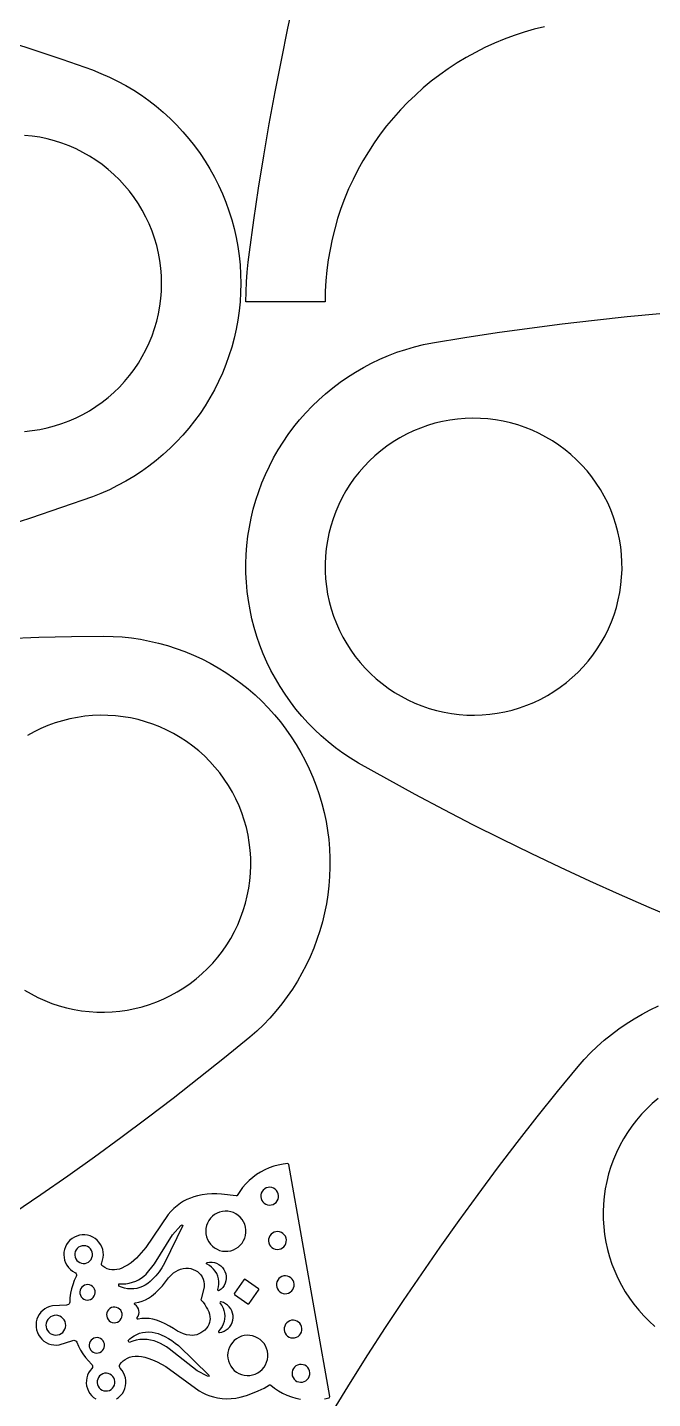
# Model space of a CAD drawing. Extents: x 0 to 1250, y 0 to 2500.
# Drawn here: x 280.8 to 344, y 535.6 to 674.1 of the extents above; entities that cross this region are included whole.
import ezdxf

# ---------------------------------------------------------------- set-up
doc = ezdxf.new("R2010")
doc.units = 0
doc.layers.get('0').update_dxf_attribs({"linetype": 'CONTINUOUS', "lineweight": 25})

msp = doc.modelspace()

# ---------------------------------------------------------------- linework, layer by layer
for points in [[(333.037, 674.145), (332.002, 673.888), (330.978, 673.593), (329.965, 673.26), (328.966, 672.889), (327.981, 672.481), (327.013, 672.037), (326.061, 671.557), (325.128, 671.041), (324.215, 670.491), (323.324, 669.907), (322.454, 669.29), (321.609, 668.641), (320.788, 667.961), (319.993, 667.251), (319.226, 666.512), (318.486, 665.744), (317.776, 664.949), (317.096, 664.129), (316.447, 663.283), (315.831, 662.414), (315.247, 661.522), (314.697, 660.609), (314.181, 659.676), (313.701, 658.725), (313.256, 657.756), (312.848, 656.771), (312.478, 655.772), (312.145, 654.76), (311.849, 653.736), (311.593, 652.701), (311.375, 651.658), (311.197, 650.607), (311.058, 649.55), (310.958, 648.489), (310.898, 647.425), (310.878, 646.359), (302.878, 646.359), (302.892, 647.362), (302.933, 648.364), (303.002, 649.365), (303.099, 650.363), (303.222, 651.358), (303.672, 654.61), (304.157, 657.855), (304.678, 661.096), (305.235, 664.33), (305.827, 667.558), (306.455, 670.779), (307.119, 673.993), (307.818, 677.2)], [(278.032, 672.924), (281.154, 671.911), (284.264, 670.863), (287.362, 669.781), (288.229, 669.439), (289.081, 669.062), (289.917, 668.651), (290.736, 668.207), (291.536, 667.73), (292.316, 667.221), (293.075, 666.68), (293.811, 666.109), (294.524, 665.509), (295.211, 664.881), (295.873, 664.225), (296.508, 663.543), (297.114, 662.836), (297.692, 662.105), (298.239, 661.351), (298.755, 660.575), (299.24, 659.779), (299.691, 658.965), (300.11, 658.132), (300.494, 657.284), (300.844, 656.42), (301.158, 655.543), (301.437, 654.654), (301.68, 653.755), (301.885, 652.846), (302.054, 651.93), (302.186, 651.008), (302.28, 650.081), (302.337, 649.151), (302.356, 648.22), (302.337, 647.288), (302.28, 646.358), (302.186, 645.431), (302.054, 644.509), (301.885, 643.593), (301.679, 642.684), (301.437, 641.785), (301.158, 640.896), (300.844, 640.019), (300.494, 639.156), (300.11, 638.307), (299.691, 637.475), (299.24, 636.66), (298.755, 635.864), (298.239, 635.089), (297.692, 634.335), (297.114, 633.604), (296.508, 632.896), (295.873, 632.214), (295.211, 631.559), (294.524, 630.93), (293.811, 630.33), (293.075, 629.759), (292.316, 629.219), (291.536, 628.71), (290.736, 628.232), (289.917, 627.788), (289.081, 627.377), (288.229, 627), (287.362, 626.658), (284.241, 625.568), (281.108, 624.513), (277.963, 623.493)], [(280.513, 633.264), (281.281, 633.344), (282.045, 633.463), (282.801, 633.621), (283.548, 633.817), (284.284, 634.052), (285.006, 634.325), (285.714, 634.634), (286.405, 634.979), (287.077, 635.36), (287.729, 635.774), (288.359, 636.222), (288.964, 636.702), (289.545, 637.211), (290.098, 637.75), (290.623, 638.317), (291.117, 638.911), (291.581, 639.528), (292.012, 640.169), (292.41, 640.832), (292.773, 641.513), (293.1, 642.213), (293.391, 642.928), (293.645, 643.658), (293.861, 644.4), (294.038, 645.151), (294.177, 645.911), (294.276, 646.677), (294.336, 647.447), (294.356, 648.22), (294.336, 648.992), (294.276, 649.762), (294.177, 650.528), (294.038, 651.288), (293.861, 652.04), (293.645, 652.781), (293.391, 653.511), (293.1, 654.226), (292.773, 654.926), (292.41, 655.608), (292.012, 656.27), (291.581, 656.911), (291.117, 657.529), (290.623, 658.122), (290.098, 658.689), (289.545, 659.228), (288.964, 659.738), (288.359, 660.217), (287.729, 660.665), (287.077, 661.079), (286.405, 661.46), (285.714, 661.805), (285.006, 662.115), (284.284, 662.387), (283.548, 662.622), (282.801, 662.819), (282.045, 662.977), (281.281, 663.096), (280.513, 663.175)], [(346.65, 583.888), (343.628, 585.167), (340.619, 586.479), (337.626, 587.824), (334.647, 589.201), (331.684, 590.612), (328.736, 592.055), (325.805, 593.531), (322.89, 595.039), (319.992, 596.579), (317.111, 598.151), (314.247, 599.755), (313.453, 600.242), (312.68, 600.761), (311.928, 601.311), (311.198, 601.891), (310.493, 602.5), (309.814, 603.137), (309.16, 603.801), (308.534, 604.491), (307.936, 605.205), (307.368, 605.944), (306.83, 606.704), (306.324, 607.486), (305.849, 608.288), (305.408, 609.108), (305, 609.946), (304.626, 610.799), (304.287, 611.667), (303.984, 612.548), (303.716, 613.44), (303.485, 614.343), (303.29, 615.254), (303.133, 616.172), (303.013, 617.096), (302.93, 618.024), (302.885, 618.954), (302.878, 619.886), (302.909, 620.817), (302.977, 621.746), (303.083, 622.672), (303.226, 623.592), (303.406, 624.506), (303.623, 625.412), (303.877, 626.309), (304.167, 627.194), (304.492, 628.067), (304.853, 628.926), (305.248, 629.77), (305.677, 630.597), (306.138, 631.406), (306.633, 632.195), (307.159, 632.964), (307.715, 633.711), (308.302, 634.435), (308.917, 635.135), (309.56, 635.809), (310.23, 636.456), (310.926, 637.076), (311.646, 637.667), (312.389, 638.229), (313.155, 638.76), (313.941, 639.259), (314.747, 639.726), (315.571, 640.161), (316.412, 640.561), (317.269, 640.927), (318.14, 641.258), (319.023, 641.554), (319.918, 641.813), (320.823, 642.036), (321.735, 642.223), (324.999, 642.754), (328.268, 643.249), (331.542, 643.708), (334.821, 644.13), (338.104, 644.516), (341.392, 644.865), (344.683, 645.178)], [(278.678, 612.349), (281.958, 612.465), (285.239, 612.544), (288.521, 612.587), (289.452, 612.562), (290.382, 612.499), (291.308, 612.399), (292.229, 612.261), (293.144, 612.086), (294.052, 611.875), (294.95, 611.626), (295.837, 611.342), (296.712, 611.022), (297.573, 610.666), (298.419, 610.276), (299.248, 609.853), (300.06, 609.396), (300.853, 608.906), (301.625, 608.385), (302.375, 607.832), (303.103, 607.25), (303.806, 606.639), (304.484, 606), (305.135, 605.334), (305.759, 604.643), (306.355, 603.926), (306.921, 603.186), (307.456, 602.424), (307.96, 601.64), (308.432, 600.837), (308.871, 600.016), (309.277, 599.177), (309.648, 598.322), (309.984, 597.454), (310.285, 596.572), (310.55, 595.679), (310.779, 594.775), (310.97, 593.864), (311.125, 592.945), (311.242, 592.021), (311.322, 591.093), (311.364, 590.162), (311.369, 589.23), (311.335, 588.299), (311.264, 587.371), (311.156, 586.445), (311.01, 585.525), (310.827, 584.612), (310.607, 583.706), (310.351, 582.811), (310.058, 581.926), (309.73, 581.054), (309.367, 580.196), (308.97, 579.354), (308.538, 578.528), (308.074, 577.72), (307.577, 576.932), (307.049, 576.165), (306.49, 575.42), (305.902, 574.697), (305.284, 574), (304.639, 573.328), (303.967, 572.682), (303.27, 572.064), (300.709, 569.973), (298.126, 567.91), (295.52, 565.875), (292.891, 563.87), (290.24, 561.894), (287.568, 559.948), (284.874, 558.031), (282.159, 556.145), (279.423, 554.289)], [(280.503, 576.817), (281.171, 576.428), (281.858, 576.075), (282.562, 575.758), (283.282, 575.477), (284.015, 575.234), (284.759, 575.028), (285.514, 574.862), (286.275, 574.734), (287.043, 574.646), (287.814, 574.597), (288.586, 574.589), (289.358, 574.62), (290.127, 574.69), (290.892, 574.8), (291.65, 574.95), (292.399, 575.138), (293.137, 575.364), (293.863, 575.628), (294.574, 575.93), (295.269, 576.267), (295.946, 576.64), (296.602, 577.047), (297.237, 577.487), (297.848, 577.96), (298.434, 578.463), (298.993, 578.996), (299.525, 579.556), (300.026, 580.144), (300.497, 580.756), (300.935, 581.392), (301.34, 582.05), (301.711, 582.728), (302.047, 583.423), (302.346, 584.136), (302.608, 584.862), (302.832, 585.601), (303.018, 586.351), (303.166, 587.109), (303.273, 587.874), (303.342, 588.644), (303.371, 589.415), (303.359, 590.188), (303.309, 590.958), (303.218, 591.726), (303.089, 592.487), (302.92, 593.241), (302.712, 593.985), (302.467, 594.717), (302.184, 595.436), (301.865, 596.139), (301.51, 596.825), (301.119, 597.492), (300.696, 598.138), (300.239, 598.761), (299.751, 599.36), (299.233, 599.933), (298.686, 600.478), (298.112, 600.995), (297.511, 601.481), (296.887, 601.936), (296.24, 602.358), (295.572, 602.746), (294.885, 603.099), (294.181, 603.416), (293.462, 603.697), (292.728, 603.94), (291.984, 604.146), (291.229, 604.312), (290.468, 604.44), (289.7, 604.528), (288.929, 604.577), (288.157, 604.585), (287.385, 604.555), (286.616, 604.484), (285.851, 604.374), (285.094, 604.224), (284.344, 604.036), (283.606, 603.81), (282.88, 603.546), (282.169, 603.245), (281.474, 602.907), (280.797, 602.534)], [(311.714, 534.397), (313.436, 537.19), (315.19, 539.964), (316.974, 542.719), (318.788, 545.454), (320.633, 548.168), (322.507, 550.862), (324.411, 553.536), (326.344, 556.188), (328.306, 558.818), (330.297, 561.427), (332.317, 564.014), (334.366, 566.578), (336.442, 569.12), (337.06, 569.817), (337.705, 570.489), (338.378, 571.134), (339.075, 571.751), (339.797, 572.34), (340.543, 572.899), (341.31, 573.427), (342.098, 573.924), (342.906, 574.388), (343.732, 574.819), (344.574, 575.217)], [(344.522, 565.876), (343.934, 565.374), (343.374, 564.843), (342.841, 564.284), (342.338, 563.698), (341.865, 563.087), (341.425, 562.452), (341.018, 561.796), (340.645, 561.119), (340.307, 560.424), (340.006, 559.713), (339.742, 558.987), (339.516, 558.249), (339.328, 557.499), (339.178, 556.742), (339.068, 555.977), (338.997, 555.208), (338.967, 554.436), (338.975, 553.664), (339.024, 552.893), (339.112, 552.125), (339.24, 551.363), (339.406, 550.609), (339.612, 549.865), (339.855, 549.131), (340.136, 548.412), (340.453, 547.708), (340.806, 547.021), (341.194, 546.353), (341.616, 545.706), (342.071, 545.081), (342.557, 544.481), (343.074, 543.907), (343.619, 543.36), (344.192, 542.842)], [(310.806, 535.523), (311.275, 535.636), (311.346, 535.75), (307.21, 559.208), (307.104, 559.291), (306.624, 559.237), (306.15, 559.147), (305.684, 559.022), (305.228, 558.862), (304.786, 558.668), (304.36, 558.442), (303.952, 558.184), (303.565, 557.896), (303.2, 557.58), (302.86, 557.237), (302.547, 556.87), (302.262, 556.48), (302.008, 556.07), (301.963, 556.029), (301.903, 556.021), (300.415, 556.205), (299.928, 556.229), (299.442, 556.224), (298.956, 556.19), (298.473, 556.127), (297.995, 556.035), (297.628, 555.935), (297.27, 555.81), (296.922, 555.659), (296.585, 555.484), (296.262, 555.284), (295.921, 555.033), (295.6, 554.759), (295.299, 554.461), (295.02, 554.144), (292.773, 550.82), (291.824, 549.743), (291.557, 549.496), (291.273, 549.27), (290.972, 549.064), (290.658, 548.882), (290.331, 548.723), (290.092, 548.64), (289.846, 548.586), (289.595, 548.56), (289.343, 548.563), (289.092, 548.603), (288.849, 548.676), (288.619, 548.782), (288.404, 548.917), (288.332, 548.99), (288.288, 549.083), (288.279, 549.185), (288.304, 549.284), (288.398, 549.542), (288.456, 549.811), (288.477, 550.085), (288.46, 550.359), (288.405, 550.628), (288.314, 550.888), (288.189, 551.132), (288.031, 551.357), (287.844, 551.558), (287.631, 551.732), (287.396, 551.874), (287.144, 551.984), (286.879, 552.057), (286.607, 552.094), (286.332, 552.093), (286.06, 552.054), (285.796, 551.978), (285.544, 551.867), (285.311, 551.723), (285.099, 551.548), (284.913, 551.345), (284.757, 551.119), (284.633, 550.873), (284.544, 550.613), (284.492, 550.344), (284.477, 550.069), (284.5, 549.795), (284.56, 549.527), (284.656, 549.27), (284.787, 549.028), (284.95, 548.807), (285.141, 548.61), (285.358, 548.44), (285.595, 548.303), (285.674, 548.247), (285.731, 548.168), (285.76, 548.076), (285.758, 547.98), (285.726, 547.889), (285.535, 547.481), (285.376, 547.06), (285.25, 546.628), (285.159, 546.187), (285.102, 545.74), (285.08, 545.291), (285.061, 545.197), (285.012, 545.113), (284.94, 545.05), (284.851, 545.013), (284.755, 545.006), (283.326, 544.934), (283.061, 544.868), (282.807, 544.767), (282.57, 544.633), (282.353, 544.467), (282.161, 544.273), (281.997, 544.055), (281.864, 543.816), (281.764, 543.562), (281.701, 543.297), (281.674, 543.025), (281.684, 542.752), (281.732, 542.483), (281.815, 542.224), (281.933, 541.978), (282.084, 541.75), (282.264, 541.545), (282.471, 541.366), (282.699, 541.217), (282.946, 541.101), (283.207, 541.019), (283.476, 540.974), (283.749, 540.966), (284.02, 540.995), (285.388, 541.416), (285.48, 541.442), (285.577, 541.438), (285.666, 541.403), (285.74, 541.341), (285.791, 541.26), (285.969, 540.846), (286.177, 540.448), (286.414, 540.065), (286.679, 539.702), (286.97, 539.359), (287.286, 539.039), (287.348, 538.965), (287.383, 538.875), (287.387, 538.778), (287.36, 538.685), (287.305, 538.605), (287.129, 538.395), (286.983, 538.162), (286.871, 537.911), (286.794, 537.647), (286.754, 537.375), (286.751, 537.101), (286.786, 536.828), (286.859, 536.563), (286.967, 536.31), (287.108, 536.075), (287.281, 535.861), (287.481, 535.672), (287.705, 535.513)], [(289.796, 535.516), (290.019, 535.676), (290.219, 535.865), (290.391, 536.079), (290.531, 536.315), (290.639, 536.568), (290.71, 536.834), (290.744, 537.106), (290.741, 537.381), (290.7, 537.653), (290.622, 537.916), (290.509, 538.167), (290.363, 538.399), (290.186, 538.61), (290.128, 538.694), (290.103, 538.794), (290.112, 538.896), (290.155, 538.989), (290.306, 539.186), (290.483, 539.362), (290.682, 539.512), (290.899, 539.635), (291.131, 539.728), (291.372, 539.789), (291.694, 539.824), (292.018, 539.826), (292.341, 539.796), (292.659, 539.734), (292.969, 539.64), (293.44, 539.47), (293.899, 539.269), (294.344, 539.039), (294.773, 538.782), (298.165, 536.337), (298.511, 536.145), (298.87, 535.978), (299.239, 535.837), (299.617, 535.721), (300.002, 535.631), (300.462, 535.568), (300.926, 535.544), (301.39, 535.558), (301.852, 535.611), (302.307, 535.701), (302.927, 535.874), (303.536, 536.085), (304.13, 536.332), (304.709, 536.614), (305.27, 536.93), (305.329, 536.943), (305.384, 536.92), (305.764, 536.622), (306.165, 536.353), (306.585, 536.114), (307.021, 535.909), (307.472, 535.736), (307.934, 535.598), (308.406, 535.496)]]:
    msp.add_lwpolyline(points)
for points in [[(311.104, 622.203), (310.99, 621.439), (310.915, 620.67), (310.879, 619.899), (310.884, 619.126), (310.928, 618.355), (311.012, 617.587), (311.135, 616.825), (311.297, 616.07), (311.498, 615.324), (311.737, 614.589), (312.014, 613.868), (312.328, 613.162), (312.677, 612.473), (313.061, 611.803), (313.479, 611.154), (313.931, 610.527), (314.413, 609.924), (314.927, 609.346), (315.469, 608.796), (316.039, 608.275), (316.635, 607.783), (317.255, 607.323), (317.899, 606.896), (318.563, 606.502), (319.247, 606.143), (319.948, 605.819), (320.666, 605.533), (321.397, 605.283), (322.139, 605.071), (322.892, 604.898), (323.653, 604.764), (324.419, 604.669), (325.19, 604.614), (325.962, 604.599), (326.734, 604.623), (327.504, 604.687), (328.27, 604.791), (329.029, 604.933), (329.779, 605.115), (330.52, 605.335), (331.248, 605.593), (331.962, 605.888), (332.659, 606.22), (333.339, 606.587), (333.999, 606.988), (334.638, 607.423), (335.253, 607.89), (335.843, 608.388), (336.407, 608.916), (336.943, 609.472), (337.449, 610.056), (337.925, 610.664), (338.369, 611.296), (338.78, 611.95), (339.157, 612.625), (339.498, 613.317), (339.803, 614.027), (340.072, 614.751), (340.302, 615.489), (340.495, 616.237), (340.649, 616.994), (340.763, 617.758), (340.838, 618.526), (340.873, 619.298), (340.869, 620.07), (340.825, 620.842), (340.741, 621.609), (340.618, 622.372), (340.455, 623.127), (340.254, 623.873), (340.015, 624.607), (339.739, 625.329), (339.425, 626.035), (339.076, 626.724), (338.692, 627.394), (338.273, 628.043), (337.822, 628.67), (337.339, 629.273), (336.826, 629.85), (336.284, 630.4), (335.714, 630.922), (335.118, 631.413), (334.498, 631.873), (333.854, 632.301), (333.19, 632.695), (332.506, 633.054), (331.804, 633.377), (331.087, 633.664), (330.356, 633.914), (329.613, 634.125), (328.861, 634.298), (328.1, 634.433), (327.333, 634.527), (326.563, 634.583), (325.791, 634.598), (325.019, 634.574), (324.249, 634.51), (323.483, 634.406), (322.724, 634.263), (321.973, 634.082), (321.233, 633.862), (320.505, 633.604), (319.791, 633.309), (319.093, 632.977), (318.414, 632.61), (317.754, 632.209), (317.115, 631.774), (316.5, 631.307), (315.91, 630.808), (315.346, 630.281), (314.81, 629.724), (314.303, 629.141), (313.828, 628.533), (313.383, 627.901), (312.973, 627.247), (312.596, 626.572), (312.255, 625.879), (311.949, 625.17), (311.681, 624.445), (311.45, 623.708), (311.258, 622.96)], [(305.12, 556.886), (304.939, 556.834), (304.773, 556.746), (304.629, 556.625), (304.513, 556.477), (304.43, 556.308), (304.385, 556.125), (304.378, 555.937), (304.411, 555.752), (304.481, 555.577), (304.587, 555.421), (304.722, 555.291), (304.882, 555.191), (305.058, 555.127), (305.245, 555.1), (305.432, 555.113), (305.613, 555.165), (305.779, 555.254), (305.924, 555.375), (306.039, 555.523), (306.122, 555.692), (306.167, 555.874), (306.174, 556.063), (306.141, 556.248), (306.071, 556.422), (305.966, 556.578), (305.83, 556.709), (305.671, 556.809), (305.494, 556.873), (305.307, 556.899)], [(300.497, 554.465), (300.221, 554.397), (299.959, 554.29), (299.713, 554.149), (299.489, 553.974), (299.292, 553.77), (299.126, 553.541), (298.993, 553.29), (298.896, 553.024), (298.837, 552.746), (298.817, 552.464), (298.837, 552.181), (298.896, 551.903), (298.993, 551.637), (299.126, 551.386), (299.292, 551.157), (299.489, 550.953), (299.713, 550.778), (299.959, 550.637), (300.221, 550.53), (300.497, 550.462), (300.779, 550.432), (301.062, 550.442), (301.341, 550.491), (301.611, 550.579), (301.866, 550.703), (302.101, 550.862), (302.312, 551.052), (302.494, 551.269), (302.644, 551.509), (302.76, 551.768), (302.838, 552.041), (302.877, 552.322), (302.877, 552.605), (302.838, 552.886), (302.76, 553.159), (302.644, 553.418), (302.494, 553.658), (302.312, 553.876), (302.101, 554.065), (301.866, 554.224), (301.611, 554.348), (301.341, 554.436), (301.062, 554.485), (300.779, 554.495)], [(291.549, 546.64), (291.237, 546.63), (290.926, 546.653), (290.619, 546.708), (290.319, 546.795), (290.03, 546.912), (290.049, 547.148), (290.395, 547.138), (290.74, 547.161), (291.081, 547.217), (291.415, 547.305), (291.74, 547.425), (292.024, 547.566), (292.295, 547.731), (292.551, 547.918), (292.789, 548.128), (293.636, 549.153), (295.452, 552.102), (296.303, 553.048), (296.404, 553.093), (296.505, 553.027), (294.659, 549.223), (294.396, 548.778), (294.101, 548.355), (293.774, 547.955), (293.418, 547.582), (293.196, 547.374), (292.957, 547.188), (292.701, 547.024), (292.431, 546.885), (292.149, 546.771), (291.859, 546.683)], [(305.909, 552.412), (305.728, 552.36), (305.562, 552.272), (305.418, 552.151), (305.302, 552.003), (305.219, 551.834), (305.174, 551.651), (305.167, 551.463), (305.2, 551.278), (305.27, 551.103), (305.376, 550.947), (305.511, 550.817), (305.67, 550.717), (305.847, 550.652), (306.034, 550.626), (306.221, 550.639), (306.402, 550.691), (306.568, 550.78), (306.712, 550.901), (306.828, 551.049), (306.911, 551.218), (306.956, 551.4), (306.963, 551.589), (306.93, 551.774), (306.86, 551.948), (306.754, 552.104), (306.619, 552.235), (306.46, 552.335), (306.283, 552.399), (306.096, 552.425)], [(286.321, 550.984), (286.14, 550.933), (285.974, 550.844), (285.83, 550.723), (285.714, 550.575), (285.631, 550.406), (285.586, 550.223), (285.579, 550.035), (285.612, 549.85), (285.682, 549.675), (285.788, 549.519), (285.923, 549.389), (286.082, 549.289), (286.259, 549.225), (286.446, 549.199), (286.633, 549.212), (286.814, 549.264), (286.98, 549.352), (287.124, 549.473), (287.24, 549.621), (287.323, 549.79), (287.368, 549.973), (287.375, 550.161), (287.342, 550.346), (287.272, 550.521), (287.166, 550.676), (287.031, 550.807), (286.871, 550.907), (286.695, 550.971), (286.508, 550.998)], [(291.624, 545.097), (291.618, 545.156), (291.647, 545.208), (291.701, 545.235), (292.053, 545.304), (292.397, 545.408), (292.73, 545.544), (293.047, 545.712), (293.347, 545.911), (293.729, 546.239), (294.092, 546.588), (294.434, 546.958), (294.755, 547.346), (295.053, 547.752), (295.21, 547.929), (295.38, 548.093), (295.562, 548.243), (295.782, 548.407), (296.022, 548.54), (296.277, 548.641), (296.543, 548.707), (296.816, 548.737), (297.065, 548.723), (297.311, 548.68), (297.55, 548.606), (297.778, 548.504), (297.983, 548.386), (298.167, 548.237), (298.326, 548.062), (298.457, 547.864), (298.557, 547.626), (298.623, 547.375), (298.652, 547.117), (298.645, 546.858), (298.342, 545.603), (298.337, 545.55), (298.36, 545.502), (298.549, 545.282), (298.722, 545.049), (298.877, 544.804), (299.009, 544.574), (299.115, 544.33), (299.194, 544.077), (299.246, 543.816), (299.258, 543.622), (299.243, 543.428), (299.202, 543.237), (299.137, 543.053), (299.021, 542.844), (298.881, 542.651), (298.719, 542.476), (298.536, 542.322), (298.336, 542.191), (298.126, 542.085), (297.904, 542.006), (297.674, 541.957), (297.439, 541.938), (297.204, 541.949), (296.883, 542.007), (296.57, 542.097), (296.268, 542.219), (295.979, 542.371), (295.576, 542.639), (295.159, 542.884), (294.729, 543.108), (294.288, 543.308), (293.838, 543.485), (293.476, 543.577), (293.107, 543.633), (292.735, 543.652), (292.362, 543.633), (291.993, 543.577), (291.934, 543.583), (291.889, 543.622), (291.874, 543.68), (291.894, 543.735), (291.992, 543.895), (292.054, 544.072), (292.08, 544.257), (292.066, 544.444), (292.015, 544.624), (291.928, 544.79), (291.808, 544.935), (291.662, 545.052)], [(298.902, 549.168), (298.89, 549.229), (298.915, 549.285), (298.968, 549.315), (299.208, 549.348), (299.451, 549.344), (299.69, 549.303), (299.92, 549.226), (300.135, 549.114), (300.331, 548.971), (300.502, 548.799), (300.645, 548.603), (300.757, 548.388), (300.834, 548.158), (300.875, 547.919), (300.879, 547.677), (300.846, 547.436), (300.776, 547.204), (300.672, 546.985), (300.535, 546.785), (300.369, 546.608), (300.178, 546.458), (300.119, 546.441), (300.061, 546.462), (300.027, 546.513), (300.028, 546.574), (300.102, 546.841), (300.14, 547.114), (300.14, 547.39), (300.104, 547.664), (300.031, 547.931), (299.923, 548.185), (299.782, 548.423), (299.611, 548.639), (299.412, 548.831), (299.19, 548.995), (298.947, 549.127)], [(302.654, 547.558), (301.715, 546.217), (301.698, 546.169), (301.707, 546.118), (301.74, 546.078), (303.081, 545.139), (303.129, 545.122), (303.18, 545.131), (303.22, 545.164), (304.159, 546.505), (304.176, 546.553), (304.167, 546.604), (304.134, 546.644), (302.793, 547.583), (302.745, 547.601), (302.694, 547.592)], [(306.698, 547.938), (306.517, 547.886), (306.351, 547.798), (306.206, 547.677), (306.091, 547.529), (306.008, 547.36), (305.963, 547.177), (305.956, 546.989), (305.989, 546.804), (306.059, 546.629), (306.164, 546.473), (306.3, 546.343), (306.459, 546.243), (306.636, 546.178), (306.822, 546.152), (307.01, 546.165), (307.191, 546.217), (307.357, 546.306), (307.501, 546.427), (307.617, 546.575), (307.7, 546.744), (307.745, 546.926), (307.752, 547.114), (307.719, 547.3), (307.648, 547.474), (307.543, 547.63), (307.408, 547.761), (307.248, 547.861), (307.072, 547.925), (306.885, 547.951)], [(286.738, 547.056), (286.571, 547.007), (286.419, 546.922), (286.29, 546.805), (286.19, 546.662), (286.124, 546.501), (286.096, 546.329), (286.107, 546.155), (286.156, 545.988), (286.241, 545.836), (286.358, 545.707), (286.501, 545.607), (286.662, 545.541), (286.834, 545.513), (287.008, 545.524), (287.175, 545.573), (287.327, 545.659), (287.456, 545.775), (287.556, 545.918), (287.622, 546.079), (287.65, 546.251), (287.639, 546.425), (287.59, 546.592), (287.505, 546.744), (287.388, 546.873), (287.245, 546.973), (287.084, 547.039), (286.912, 547.067)], [(289.454, 544.789), (289.284, 544.739), (289.129, 544.652), (288.997, 544.533), (288.895, 544.387), (288.828, 544.223), (288.8, 544.048), (288.811, 543.87), (288.861, 543.7), (288.948, 543.545), (289.067, 543.413), (289.212, 543.312), (289.377, 543.245), (289.552, 543.216), (289.729, 543.227), (289.9, 543.277), (290.055, 543.364), (290.186, 543.483), (290.288, 543.629), (290.355, 543.793), (290.384, 543.968), (290.373, 544.146), (290.322, 544.316), (290.236, 544.471), (290.116, 544.602), (289.971, 544.704), (289.806, 544.771), (289.631, 544.8)], [(300.378, 545.327), (300.317, 545.322), (300.269, 545.283), (300.254, 545.223), (300.277, 545.166), (300.437, 544.941), (300.566, 544.697), (300.661, 544.437), (300.72, 544.168), (300.743, 543.892), (300.729, 543.616), (300.678, 543.345), (300.591, 543.083), (300.47, 542.834), (300.316, 542.605), (300.134, 542.397), (300.106, 542.343), (300.114, 542.282), (300.157, 542.238), (300.218, 542.227), (300.455, 542.279), (300.681, 542.365), (300.892, 542.486), (301.081, 542.637), (301.246, 542.816), (301.38, 543.017), (301.483, 543.237), (301.55, 543.47), (301.582, 543.711), (301.575, 543.953), (301.532, 544.192), (301.453, 544.421), (301.34, 544.635), (301.195, 544.83), (301.022, 545), (300.825, 545.142), (300.608, 545.251)], [(283.499, 543.949), (283.311, 543.896), (283.136, 543.808), (282.982, 543.687), (282.854, 543.538), (282.758, 543.367), (282.697, 543.181), (282.673, 542.986), (282.688, 542.791), (282.741, 542.602), (282.83, 542.427), (282.951, 542.273), (283.1, 542.145), (283.27, 542.049), (283.457, 541.988), (283.651, 541.965), (283.847, 541.98), (284.036, 542.032), (284.21, 542.121), (284.365, 542.242), (284.492, 542.391), (284.588, 542.562), (284.649, 542.748), (284.673, 542.943), (284.658, 543.138), (284.605, 543.327), (284.516, 543.502), (284.395, 543.656), (284.247, 543.783), (284.076, 543.88), (283.89, 543.941), (283.695, 543.964)], [(307.486, 543.464), (307.306, 543.412), (307.139, 543.324), (306.995, 543.203), (306.88, 543.055), (306.797, 542.886), (306.751, 542.703), (306.745, 542.515), (306.778, 542.33), (306.848, 542.155), (306.953, 541.999), (307.089, 541.869), (307.248, 541.769), (307.425, 541.704), (307.611, 541.678), (307.799, 541.691), (307.98, 541.743), (308.146, 541.832), (308.29, 541.953), (308.406, 542.101), (308.488, 542.27), (308.534, 542.453), (308.541, 542.641), (308.508, 542.826), (308.437, 543), (308.332, 543.156), (308.197, 543.287), (308.037, 543.387), (307.861, 543.451), (307.674, 543.477)], [(287.682, 541.7), (287.515, 541.65), (287.363, 541.565), (287.234, 541.448), (287.134, 541.306), (287.069, 541.144), (287.041, 540.972), (287.051, 540.798), (287.101, 540.631), (287.186, 540.479), (287.303, 540.35), (287.445, 540.25), (287.607, 540.185), (287.779, 540.157), (287.953, 540.167), (288.12, 540.217), (288.272, 540.302), (288.401, 540.419), (288.501, 540.561), (288.566, 540.723), (288.595, 540.895), (288.584, 541.069), (288.534, 541.236), (288.449, 541.388), (288.332, 541.517), (288.19, 541.617), (288.028, 541.682), (287.856, 541.71)], [(290.997, 541.429), (291.16, 541.575), (291.333, 541.711), (291.583, 541.885), (291.851, 542.03), (292.133, 542.146), (292.425, 542.232), (292.745, 542.275), (293.068, 542.286), (293.39, 542.262), (293.708, 542.206), (294.019, 542.117), (294.319, 541.997), (294.693, 541.823), (295.056, 541.626), (295.406, 541.407), (295.742, 541.166), (296.062, 540.904), (299.173, 537.897), (299.1, 537.801), (298.99, 537.809), (297.935, 538.363), (295.118, 540.582), (294.841, 540.784), (294.55, 540.965), (294.247, 541.124), (293.932, 541.261), (293.595, 541.383), (293.247, 541.47), (292.893, 541.522), (292.534, 541.538), (292.164, 541.512), (291.799, 541.448), (291.441, 541.349), (291.096, 541.213)], [(302.71, 541.915), (302.434, 541.846), (302.172, 541.74), (301.926, 541.598), (301.702, 541.423), (301.506, 541.219), (301.339, 540.99), (301.206, 540.74), (301.109, 540.473), (301.05, 540.196), (301.03, 539.913), (301.05, 539.63), (301.109, 539.352), (301.206, 539.086), (301.339, 538.836), (301.505, 538.606), (301.702, 538.402), (301.926, 538.228), (302.172, 538.086), (302.434, 537.98), (302.71, 537.911), (302.992, 537.881), (303.275, 537.891), (303.554, 537.94), (303.824, 538.028), (304.079, 538.152), (304.314, 538.311), (304.525, 538.501), (304.707, 538.718), (304.857, 538.958), (304.973, 539.218), (305.051, 539.49), (305.09, 539.771), (305.09, 540.054), (305.051, 540.335), (304.973, 540.608), (304.857, 540.867), (304.707, 541.108), (304.525, 541.325), (304.314, 541.514), (304.079, 541.673), (303.824, 541.797), (303.554, 541.885), (303.275, 541.934), (302.992, 541.944)], [(308.275, 538.99), (308.095, 538.938), (307.928, 538.85), (307.784, 538.729), (307.668, 538.581), (307.586, 538.412), (307.54, 538.229), (307.534, 538.041), (307.566, 537.856), (307.637, 537.681), (307.742, 537.525), (307.878, 537.395), (308.037, 537.295), (308.214, 537.23), (308.4, 537.204), (308.588, 537.217), (308.769, 537.269), (308.935, 537.358), (309.079, 537.479), (309.195, 537.627), (309.277, 537.796), (309.323, 537.979), (309.329, 538.167), (309.297, 538.352), (309.226, 538.526), (309.121, 538.682), (308.986, 538.813), (308.826, 538.913), (308.649, 538.977), (308.463, 539.003)], [(288.591, 538.106), (288.411, 538.054), (288.244, 537.966), (288.1, 537.845), (287.984, 537.697), (287.902, 537.528), (287.856, 537.345), (287.85, 537.157), (287.883, 536.972), (287.953, 536.797), (288.058, 536.641), (288.194, 536.511), (288.353, 536.411), (288.53, 536.347), (288.716, 536.32), (288.904, 536.334), (289.085, 536.385), (289.251, 536.474), (289.395, 536.595), (289.511, 536.743), (289.593, 536.912), (289.639, 537.095), (289.646, 537.283), (289.613, 537.468), (289.542, 537.642), (289.437, 537.798), (289.302, 537.929), (289.142, 538.029), (288.965, 538.093), (288.779, 538.119)]]:
    msp.add_lwpolyline(points, close=True)

doc.saveas('drawing.dxf')
